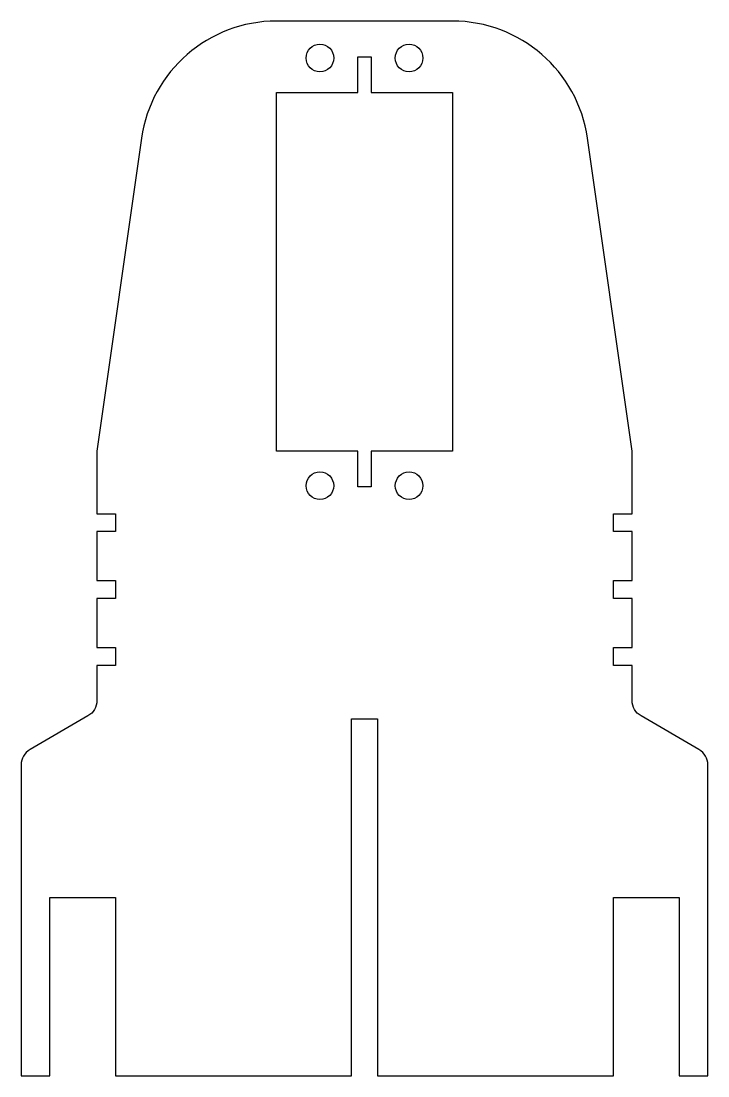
# Model space of a CAD drawing. Header units: millimetres. Extents: x -38 to 38, y -154 to -36.
import ezdxf

# ---------------------------------------------------------------- set-up
doc = ezdxf.new("R2010")
doc.units = ezdxf.units.MM
doc.layers.get('0').update_dxf_attribs({"linetype": 'CONTINUOUS'})

msp = doc.modelspace()

# ---------------------------------------------------------------- linework, layer by layer
msp.add_lwpolyline([(-37.5, -117.22, 0.267949), (-38.5, -118.95), (-38.5, -153.79), (-35.27, -153.79), (-35.27, -133.79), (-27.9, -133.79), (-27.9, -153.79), (-1.44, -153.79), (-1.44, -113.79), (1.44, -113.79), (1.44, -153.79), (27.9, -153.79), (27.9, -133.79), (35.27, -133.79), (35.27, -153.79), (38.5, -153.79), (38.5, -118.95, 0.267949), (37.5, -117.22), (31, -113.46, -0.267949), (30, -111.73), (30, -107.79), (27.9, -107.79), (27.9, -105.79), (30, -105.79), (30, -100.29), (27.9, -100.29), (27.9, -98.29), (30, -98.29), (30, -92.79), (27.9, -92.79), (27.9, -90.79), (30, -90.79), (30, -83.79), (25, -48.72, 0.373317), (9.86, -35.59), (-9.87, -35.59, 0.373317), (-25, -48.72), (-30, -83.79), (-30, -90.79), (-27.9, -90.79), (-27.9, -92.79), (-30, -92.79), (-30, -98.29), (-27.9, -98.29), (-27.9, -100.29), (-30, -100.29), (-30, -105.79), (-27.9, -105.79), (-27.9, -107.79), (-30, -107.79), (-30, -111.73, -0.267949), (-31, -113.46)], format="xyb", close=True)
msp.add_lwpolyline([(-0.75, -43.59), (-0.75, -39.59), (0.75, -39.59), (0.75, -43.59), (9.86, -43.59), (9.86, -83.79), (0.75, -83.79), (0.75, -87.79), (-0.75, -87.79), (-0.75, -83.79), (-9.87, -83.79), (-9.87, -43.59)], close=True)
for centre in [(-5, -39.73), (5, -39.73), (-5, -87.66), (5, -87.66)]:
    msp.add_circle(centre, 1.55)

doc.saveas('drawing.dxf')
